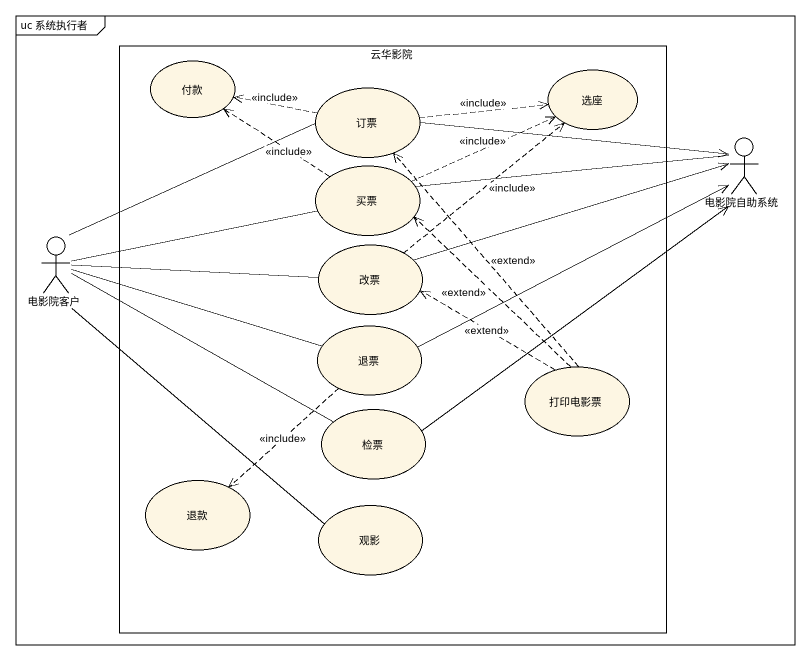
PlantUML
@startuml
mainframe uc 系统执行者
rectangle 云华影院 {
  usecase 付款
  usecase 订票
  usecase 选座
  usecase 买票
  usecase 改票
  usecase 退票
  usecase 打印电影票
  usecase 检票
  usecase 退款
  usecase 观影
}
actor 电影院自助系统
actor 电影院客户
订票 .left.> 付款 : <<include>>
订票 .right.> 选座 : <<include>>
买票 .up.> 付款 : <<include>>
买票 .right.> 选座 : <<include>>
买票 -right- 电影院自助系统
电影院自助系统 <-left- 订票
电影院客户 -right- 订票
电影院客户 -right- 买票
电影院客户 -right- 改票
电影院客户 -right- 退票
电影院客户 -right- 检票
电影院客户 -- 观影
改票 .up.> 选座 : <<include>>
改票 -right-> 电影院自助系统
退票 -right-> 电影院自助系统
退票 ..> 退款 : <<include>>
打印电影票 .up.> 订票 : <<extend>>
打印电影票 .up.> 买票 : <<extend>>
打印电影票 .left.> 改票 : <<extend>>
检票 -up-> 电影院自助系统
@enduml
